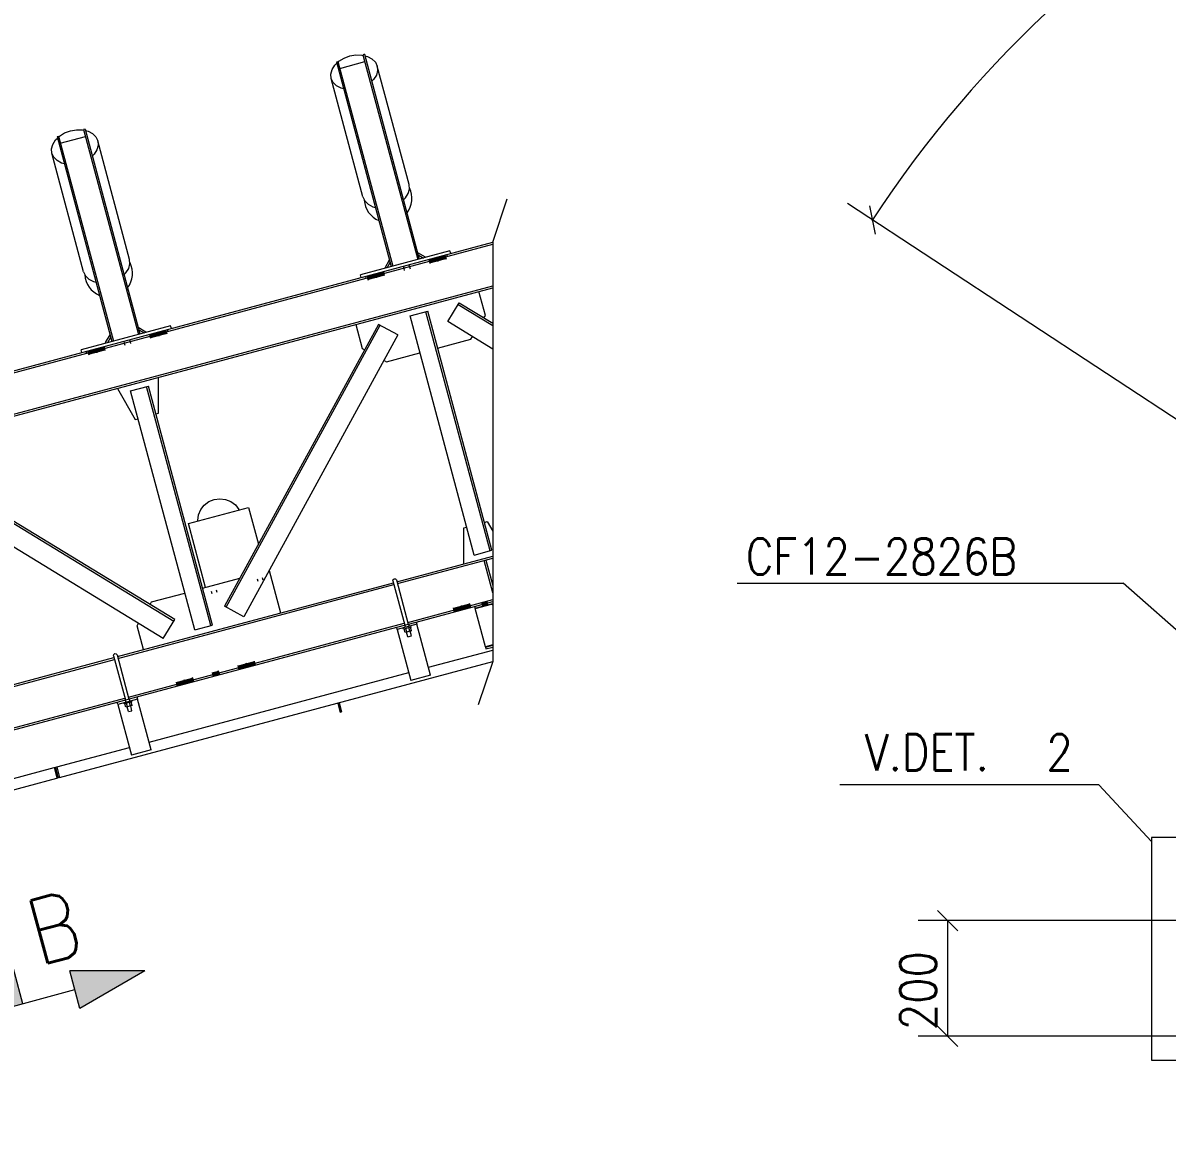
# Model space of a CAD drawing. Header units: millimetres. Extents: x -753 to 90, y 56274 to 56868.
# Drawn here: x -285.1 to -205.9, y 56710.7 to 56788.2 of the extents above; entities that cross this region are included whole.
import ezdxf

# ---------------------------------------------------------------- set-up
doc = ezdxf.new("R2010")
doc.units = ezdxf.units.MM
doc.linetypes.add('XKITLINE00', pattern=[0])
doc.linetypes.add('XKITLINE02', pattern=[4, 2, -2])
for name, color, linetype, lineweight in [('Corte', 7, 'Continuous', 0), ('Cota', 4, 'Continuous', 0), ('Objeto gráfico', 3, 'Continuous', 0), ('Parafuso', 3, 'Continuous', 0), ('Peça', 2, 'Continuous', 0), ('Texto', 7, 'Continuous', 0)]:
    doc.layers.add(name, color=color, linetype=linetype, lineweight=lineweight)
doc.styles.add('ROMANS', font='romans__.ttf')

# ---------------------------------------------------------------- blocks, each defined once
blk = doc.blocks.new('*A332')
at = {"layer": 'Parafuso'}
for points in [[(-256.445, 56771.993), (-256.404, 56771.839), (-256.944, 56771.694), (-256.986, 56771.849)], [(-256.404, 56771.839), (-256.371, 56771.716), (-256.912, 56771.571), (-256.944, 56771.694)], [(-255.864, 56772.149), (-255.822, 56771.995), (-256.363, 56771.85), (-256.404, 56772.004)], [(-255.822, 56771.995), (-255.79, 56771.872), (-256.33, 56771.727), (-256.363, 56771.85)]]:
    blk.add_hatch(color=7, dxfattribs=at).paths.add_polyline_path(points, flags=17)
at = {"layer": 'Parafuso', "color": 7, "linetype": 'XKITLINE00', "lineweight": 0}
for p, q in [((-256.986, 56771.849), (-256.944, 56771.694)), ((-256.944, 56771.694), (-256.912, 56771.571)), ((-256.445, 56771.993), (-256.404, 56771.839)), ((-256.404, 56772.004), (-256.363, 56771.85)), ((-256.404, 56771.839), (-256.371, 56771.716)), ((-256.363, 56771.85), (-256.33, 56771.727)), ((-255.864, 56772.149), (-255.822, 56771.995)), ((-255.822, 56771.995), (-255.79, 56771.872))]:
    blk.add_line(p, q, dxfattribs=at)
blk = doc.blocks.new('*A333')
at = {"layer": 'Parafuso', "color": 7, "linetype": 'XKITLINE02', "lineweight": 0}
for p, q in [((-258.763, 56771.373), (-258.721, 56771.218)), ((-258.763, 56771.373), (-258.721, 56771.218)), ((-258.721, 56771.218), (-258.688, 56771.095)), ((-258.721, 56771.218), (-258.688, 56771.095)), ((-258.357, 56771.481), (-258.315, 56771.327)), ((-258.357, 56771.481), (-258.315, 56771.327)), ((-258.315, 56771.327), (-258.283, 56771.204)), ((-258.315, 56771.327), (-258.283, 56771.204))]:
    blk.add_line(p, q, dxfattribs=at)
blk = doc.blocks.new('*A334')
at = {"layer": 'Peça', "color": 1, "linetype": 'XKITLINE00', "lineweight": 0}
for p, q in [((-258.612, 56746.055), (-258.678, 56746.301)), ((-258.506, 56746.084), (-258.571, 56746.329)), ((-258.293, 56746.141), (-258.359, 56746.386)), ((-258.187, 56746.169), (-258.253, 56746.414)), ((-258.187, 56746.169), (-258.612, 56746.055))]:
    blk.add_line(p, q, dxfattribs=at)
blk = doc.blocks.new('*A335')
at = {"layer": 'Peça', "color": 1, "linetype": 'XKITLINE00', "lineweight": 0}
for p, q in [((-258.726, 56746.288), (-258.747, 56746.365)), ((-258.204, 56746.427), (-258.726, 56746.288)), ((-258.204, 56746.427), (-258.225, 56746.505))]:
    blk.add_line(p, q, dxfattribs=at)
blk = doc.blocks.new('*A336')
at = {"layer": 'Peça', "color": 1, "linetype": 'XKITLINE00', "lineweight": 0}
for p, q in [((-259.467, 56749.614), (-259.455, 56749.709)), ((-259.467, 56749.614), (-258.648, 56746.557)), ((-259.455, 56749.709), (-259.379, 56749.767)), ((-259.379, 56749.767), (-259.284, 56749.755)), ((-259.226, 56749.679), (-259.284, 56749.755)), ((-259.226, 56749.679), (-258.406, 56746.622)), ((-258.432, 56745.75), (-258.52, 56746.08)), ((-258.432, 56745.75), (-258.19, 56745.815)), ((-258.19, 56745.815), (-258.279, 56746.144))]:
    blk.add_line(p, q, dxfattribs=at)
blk = doc.blocks.new('*A340')
at = {"layer": 'Peça', "color": 1, "linetype": 'XKITLINE00', "lineweight": 0}
for p, q in [((-253.143, 56753.664), (-252.95, 56753.715)), ((-252.95, 56753.715), (-252.563, 56753.045)), ((-254.563, 56753.283), (-254.37, 56753.335)), ((-254.563, 56750.799), (-254.563, 56753.283))]:
    blk.add_line(p, q, dxfattribs=at)
blk = doc.blocks.new('*A341')
at = {"layer": 'Peça', "color": 1, "linetype": 'XKITLINE00', "lineweight": 0}
for p, q in [((-258.283, 56767.94), (-257.056, 56768.268)), ((-253.852, 56751.403), (-258.283, 56767.94)), ((-252.748, 56751.699), (-257.179, 56768.236)), ((-252.625, 56751.732), (-257.056, 56768.268)), ((-253.852, 56751.403), (-252.625, 56751.732))]:
    blk.add_line(p, q, dxfattribs=at)
blk = doc.blocks.new('*A342')
at = {"layer": 'Peça', "color": 1, "linetype": 'XKITLINE00', "lineweight": 0}
for p, q in [((-255.675, 56767.549), (-254.882, 56768.851)), ((-254.949, 56768.742), (-252.563, 56767.289)), ((-254.882, 56768.851), (-252.563, 56767.438)), ((-252.563, 56765.654), (-255.675, 56767.549))]:
    blk.add_line(p, q, dxfattribs=at)
blk = doc.blocks.new('*A344')
at = {"layer": 'Peça', "color": 1, "linetype": 'XKITLINE00', "lineweight": 0}
for p, q in [((-253.817, 56747.851), (-252.563, 56748.187)), ((-253.782, 56747.724), (-252.563, 56748.051)), ((-253.817, 56747.851), (-253.782, 56747.724)), ((-253.064, 56745.043), (-252.563, 56745.177)), ((-253.064, 56745.043), (-253.03, 56744.915)), ((-253.03, 56744.915), (-252.563, 56745.04))]:
    blk.add_line(p, q, dxfattribs=at)
blk = doc.blocks.new('*A345')
at = {"layer": 'Peça', "color": 1, "linetype": 'XKITLINE00', "lineweight": 0}
for p, q in [((-253.157, 56751.018), (-253.035, 56751.051)), ((-253.035, 56751.051), (-252.563, 56749.289)), ((-252.563, 56748.802), (-253.157, 56751.018))]:
    blk.add_line(p, q, dxfattribs=at)
blk = doc.blocks.new('*A348')
at = {"layer": 'Peça', "color": 1, "linetype": 'XKITLINE00', "lineweight": 0}
for p, q in [((-253.777, 56747.705), (-252.655, 56748.005)), ((-252.655, 56748.005), (-252.563, 56747.952)), ((-253.069, 56745.062), (-253.777, 56747.705)), ((-252.563, 56745.197), (-253.069, 56745.062))]:
    blk.add_line(p, q, dxfattribs=at)
blk = doc.blocks.new('*A349')
at = {"layer": 'Parafuso'}
for points in [[(-252.981, 56748.212), (-252.947, 56748.084), (-253.295, 56747.991), (-253.329, 56748.119)], [(-252.981, 56748.212), (-252.947, 56748.084), (-253.295, 56747.991), (-253.329, 56748.119)], [(-252.947, 56748.084), (-252.913, 56747.957), (-253.261, 56747.864), (-253.295, 56747.991)], [(-252.947, 56748.084), (-252.913, 56747.957), (-253.261, 56747.864), (-253.295, 56747.991)]]:
    blk.add_hatch(color=7, dxfattribs=at).paths.add_polyline_path(points, flags=17)
at = {"layer": 'Parafuso', "color": 7, "linetype": 'XKITLINE00', "lineweight": 0}
for p, q in [((-253.329, 56748.119), (-253.295, 56747.991)), ((-253.329, 56748.119), (-253.295, 56747.991)), ((-253.295, 56747.991), (-253.261, 56747.864)), ((-253.295, 56747.991), (-253.261, 56747.864)), ((-252.981, 56748.212), (-252.947, 56748.084)), ((-252.981, 56748.212), (-252.947, 56748.084)), ((-252.947, 56748.084), (-252.913, 56747.957)), ((-252.947, 56748.084), (-252.913, 56747.957))]:
    blk.add_line(p, q, dxfattribs=at)
blk = doc.blocks.new('*A350')
at = {"layer": 'Parafuso'}
for points in [[(-252.981, 56748.212), (-252.947, 56748.084), (-253.295, 56747.991), (-253.329, 56748.119)], [(-252.981, 56748.212), (-252.947, 56748.084), (-253.295, 56747.991), (-253.329, 56748.119)], [(-252.947, 56748.084), (-252.913, 56747.957), (-253.261, 56747.864), (-253.295, 56747.991)], [(-252.947, 56748.084), (-252.913, 56747.957), (-253.261, 56747.864), (-253.295, 56747.991)]]:
    blk.add_hatch(color=7, dxfattribs=at).paths.add_polyline_path(points, flags=17)
at = {"layer": 'Parafuso', "color": 7, "linetype": 'XKITLINE00', "lineweight": 0}
for p, q in [((-253.329, 56748.119), (-253.295, 56747.991)), ((-253.329, 56748.119), (-253.295, 56747.991)), ((-253.295, 56747.991), (-253.261, 56747.864)), ((-253.295, 56747.991), (-253.261, 56747.864)), ((-252.981, 56748.212), (-252.947, 56748.084)), ((-252.981, 56748.212), (-252.947, 56748.084)), ((-252.947, 56748.084), (-252.913, 56747.957)), ((-252.947, 56748.084), (-252.913, 56747.957))]:
    blk.add_line(p, q, dxfattribs=at)
blk = doc.blocks.new('*A351')
at = {"layer": 'Parafuso'}
for points in [[(-255.252, 56747.632), (-255.285, 56747.755), (-254.744, 56747.9), (-254.711, 56747.777)], [(-254.67, 56747.788), (-254.703, 56747.911), (-254.163, 56748.056), (-254.13, 56747.933)], [(-254.629, 56747.634), (-254.67, 56747.788), (-254.13, 56747.933), (-254.088, 56747.779)], [(-255.21, 56747.478), (-255.252, 56747.632), (-254.711, 56747.777), (-254.67, 56747.623)]]:
    blk.add_hatch(color=7, dxfattribs=at).paths.add_polyline_path(points, flags=17)
at = {"layer": 'Parafuso', "color": 7, "linetype": 'XKITLINE00', "lineweight": 0}
for p, q in [((-254.711, 56747.777), (-254.744, 56747.9)), ((-254.67, 56747.788), (-254.703, 56747.911)), ((-254.13, 56747.933), (-254.163, 56748.056)), ((-254.088, 56747.779), (-254.13, 56747.933)), ((-255.252, 56747.632), (-255.285, 56747.755)), ((-255.21, 56747.478), (-255.252, 56747.632)), ((-254.67, 56747.623), (-254.711, 56747.777)), ((-254.629, 56747.634), (-254.67, 56747.788))]:
    blk.add_line(p, q, dxfattribs=at)
blk = doc.blocks.new('*A352')
at = {"layer": 'Parafuso', "color": 7, "linetype": 'XKITLINE02', "lineweight": 0}
for p, q in [((-258.763, 56771.373), (-258.721, 56771.218)), ((-258.763, 56771.373), (-258.721, 56771.218)), ((-258.721, 56771.218), (-258.688, 56771.095)), ((-258.721, 56771.218), (-258.688, 56771.095)), ((-258.357, 56771.481), (-258.315, 56771.327)), ((-258.357, 56771.481), (-258.315, 56771.327)), ((-258.315, 56771.327), (-258.283, 56771.204)), ((-258.315, 56771.327), (-258.283, 56771.204))]:
    blk.add_line(p, q, dxfattribs=at)
blk = doc.blocks.new('*A401')
at = {"layer": 'Parafuso', "color": 7, "linetype": 'XKITLINE02', "lineweight": 0}
for p, q in [((-268.783, 56749.577), (-268.824, 56749.731)), ((-268.435, 56749.67), (-268.477, 56749.824)), ((-271.97, 56748.722), (-272.012, 56748.877)), ((-271.623, 56748.816), (-271.664, 56748.97))]:
    blk.add_line(p, q, dxfattribs=at)
blk = doc.blocks.new('*A402')
at = {"layer": 'Parafuso', "color": 7, "linetype": 'XKITLINE02', "lineweight": 0}
for p, q in [((-268.783, 56749.577), (-268.824, 56749.731)), ((-268.435, 56749.67), (-268.477, 56749.824)), ((-271.97, 56748.722), (-272.012, 56748.877)), ((-271.623, 56748.816), (-271.664, 56748.97))]:
    blk.add_line(p, q, dxfattribs=at)
blk = doc.blocks.new('*A403')
at = {"layer": 'Peça', "color": 1, "linetype": 'XKITLINE00', "lineweight": 0}
for p, q in [((-272.507, 56754.86), (-272.192, 56755.099)), ((-272.192, 56755.099), (-271.825, 56755.25)), ((-271.825, 56755.25), (-271.432, 56755.303)), ((-271.432, 56755.303), (-271.039, 56755.253)), ((-271.039, 56755.253), (-270.673, 56755.105)), ((-270.673, 56755.105), (-270.36, 56754.868)), ((-272.956, 56753.798), (-272.903, 56754.186)), ((-272.903, 56754.186), (-272.75, 56754.548)), ((-272.75, 56754.548), (-272.507, 56754.86)), ((-270.36, 56754.868), (-270.12, 56754.558)), ((-270.12, 56754.558), (-270.102, 56754.516)), ((-272.95, 56753.753), (-272.956, 56753.798))]:
    blk.add_line(p, q, dxfattribs=at)
blk = doc.blocks.new('*A404')
at = {"layer": 'Peça', "color": 1, "linetype": 'XKITLINE00', "lineweight": 0}
for p, q in [((-273.603, 56753.578), (-269.449, 56754.691)), ((-269.449, 56754.691), (-268.768, 56752.149)), ((-272.419, 56749.161), (-273.603, 56753.578))]:
    blk.add_line(p, q, dxfattribs=at)
blk = doc.blocks.new('*A405')
at = {"layer": 'Peça', "color": 1, "linetype": 'XKITLINE00', "lineweight": 0}
for p, q in [((-260.012, 56771.273), (-259.699, 56771.815)), ((-259.865, 56771.274), (-259.653, 56771.642)), ((-257.767, 56772.333), (-257.225, 56772.02)), ((-257.721, 56772.159), (-257.353, 56771.947)), ((-257.225, 56772.02), (-257.252, 56771.974)), ((-259.966, 56771.247), (-260.012, 56771.273))]:
    blk.add_line(p, q, dxfattribs=at)
blk = doc.blocks.new('*A424')
at = {"layer": 'Parafuso', "color": 7, "linetype": 'XKITLINE02', "lineweight": 0}
for p, q in [((-258.663, 56746.553), (-258.621, 56746.398)), ((-258.392, 56746.625), (-258.351, 56746.471))]:
    blk.add_line(p, q, dxfattribs=at)
blk = doc.blocks.new('*A425')
at = {"layer": 'Parafuso', "color": 7, "linetype": 'XKITLINE02', "lineweight": 0}
for p, q in [((-258.662, 56746.553), (-258.621, 56746.398)), ((-258.392, 56746.625), (-258.351, 56746.471))]:
    blk.add_line(p, q, dxfattribs=at)
blk = doc.blocks.new('*A426')
at = {"layer": 'Peça', "color": 1, "linetype": 'XKITLINE00', "lineweight": 0}
for p, q in [((-259.203, 56746.408), (-257.851, 56746.77)), ((-259.162, 56746.254), (-259.203, 56746.408)), ((-257.81, 56746.616), (-259.162, 56746.254)), ((-257.851, 56746.77), (-257.81, 56746.616)), ((-256.868, 56743.1), (-257.81, 56746.616)), ((-259.162, 56746.254), (-258.22, 56742.738)), ((-256.868, 56743.1), (-258.22, 56742.738))]:
    blk.add_line(p, q, dxfattribs=at)
blk = doc.blocks.new('*A1309')
at = {"layer": 'Peça', "color": 1, "linetype": 'XKITLINE00', "lineweight": 0}
for p, q in [((-287.324, 56735.521), (-282.895, 56736.707)), ((-282.895, 56736.707), (-282.698, 56735.971)), ((-340.47, 56720.492), (-282.698, 56735.971)), ((-303.397, 56731.214), (-288.676, 56735.159)), ((-334.287, 56722.938), (-304.75, 56730.852)), ((-340.667, 56721.228), (-335.639, 56722.575)), ((-340.667, 56721.228), (-340.47, 56720.492))]:
    blk.add_line(p, q, dxfattribs=at)
blk = doc.blocks.new('*A1311')
at = {"layer": 'Peça', "color": 1, "linetype": 'XKITLINE00', "lineweight": 0}
for p, q in [((-259.193, 56749.558), (-252.563, 56751.334)), ((-259.159, 56749.43), (-252.563, 56751.198)), ((-278.512, 56744.382), (-259.435, 56749.493)), ((-278.478, 56744.254), (-259.401, 56749.366)), ((-258.441, 56746.749), (-252.563, 56748.324)), ((-257.851, 56746.77), (-253.816, 56747.851)), ((-277.759, 56741.573), (-258.682, 56746.684)), ((-277.17, 56741.594), (-259.203, 56746.408)), ((-289.504, 56741.436), (-278.753, 56744.317)), ((-289.47, 56741.309), (-278.719, 56744.189)), ((-305.577, 56737.13), (-289.745, 56741.372)), ((-305.543, 56737.002), (-289.711, 56741.244)), ((-288.751, 56738.627), (-278.001, 56741.508)), ((-288.162, 56738.649), (-278.522, 56741.232)), ((-304.825, 56734.321), (-288.993, 56738.563)), ((-289.517, 56738.286), (-289.514, 56738.286)), ((-336.467, 56728.853), (-305.819, 56737.065)), ((-336.433, 56728.725), (-305.785, 56736.937)), ((-304.235, 56734.342), (-292.454, 56737.499)), ((-335.715, 56726.044), (-305.066, 56734.256)), ((-328.154, 56727.933), (-305.588, 56733.98)), ((-344.195, 56726.782), (-336.709, 56728.788)), ((-344.161, 56726.655), (-336.675, 56728.661)), ((-366.757, 56720.737), (-344.436, 56726.718)), ((-366.723, 56720.61), (-344.402, 56726.59)), ((-335.125, 56726.065), (-331.091, 56727.146)), ((-343.442, 56723.973), (-335.956, 56725.979)), ((-342.853, 56723.995), (-336.477, 56725.703)), ((-366.004, 56717.928), (-343.684, 56723.909)), ((-365.97, 56717.801), (-344.205, 56723.632)), ((-382.888, 56716.415), (-366.998, 56720.672)), ((-382.854, 56716.287), (-366.964, 56720.545)), ((-382.136, 56713.606), (-366.246, 56717.863)), ((-366.791, 56717.58), (-366.211, 56717.736)), ((-393.138, 56713.668), (-383.13, 56716.35)), ((-393.104, 56713.541), (-383.095, 56716.222)), ((-381.546, 56713.627), (-369.728, 56716.794)), ((-393.138, 56713.668), (-392.351, 56710.732)), ((-392.386, 56710.859), (-382.377, 56713.541)), ((-392.351, 56710.732), (-382.898, 56713.265))]:
    blk.add_line(p, q, dxfattribs=at)
blk = doc.blocks.new('*A1312')
at = {"layer": 'Peça', "color": 1, "linetype": 'XKITLINE00', "lineweight": 0}
for p, q in [((-398.563, 56733.914), (-252.563, 56773.034)), ((-398.529, 56733.787), (-252.563, 56772.897)), ((-397.81, 56731.105), (-252.563, 56770.023)), ((-397.776, 56730.978), (-252.563, 56769.886)), ((-398.563, 56733.914), (-397.776, 56730.978))]:
    blk.add_line(p, q, dxfattribs=at)
blk = doc.blocks.new('*A1319')
at = {"layer": 'Parafuso'}
for points in [[(-275.182, 56766.973), (-275.141, 56766.818), (-275.682, 56766.674), (-275.723, 56766.828)], [(-275.764, 56766.817), (-275.722, 56766.663), (-276.263, 56766.518), (-276.304, 56766.672)], [(-275.722, 56766.663), (-275.689, 56766.54), (-276.23, 56766.395), (-276.263, 56766.518)], [(-275.141, 56766.818), (-275.108, 56766.696), (-275.649, 56766.551), (-275.682, 56766.674)]]:
    blk.add_hatch(color=7, dxfattribs=at).paths.add_polyline_path(points, flags=17)
at = {"layer": 'Parafuso', "color": 7, "linetype": 'XKITLINE00', "lineweight": 0}
for p, q in [((-275.182, 56766.973), (-275.141, 56766.818)), ((-276.304, 56766.672), (-276.263, 56766.518)), ((-276.263, 56766.518), (-276.23, 56766.395)), ((-275.764, 56766.817), (-275.722, 56766.663)), ((-275.723, 56766.828), (-275.682, 56766.674)), ((-275.722, 56766.663), (-275.689, 56766.54)), ((-275.682, 56766.674), (-275.649, 56766.551)), ((-275.141, 56766.818), (-275.108, 56766.696))]:
    blk.add_line(p, q, dxfattribs=at)
blk = doc.blocks.new('*A1320')
at = {"layer": 'Parafuso', "color": 7, "linetype": 'XKITLINE02', "lineweight": 0}
for p, q in [((-278.081, 56766.196), (-278.04, 56766.042)), ((-278.081, 56766.196), (-278.04, 56766.042)), ((-277.675, 56766.305), (-277.634, 56766.15)), ((-277.675, 56766.305), (-277.634, 56766.15)), ((-277.634, 56766.15), (-277.601, 56766.028)), ((-277.634, 56766.15), (-277.601, 56766.028)), ((-278.04, 56766.042), (-278.007, 56765.919)), ((-278.04, 56766.042), (-278.007, 56765.919))]:
    blk.add_line(p, q, dxfattribs=at)
blk = doc.blocks.new('*A1327')
at = {"layer": 'Parafuso'}
for points in [[(-261.214, 56770.55), (-261.256, 56770.705), (-260.715, 56770.849), (-260.674, 56770.695)], [(-260.633, 56770.706), (-260.674, 56770.86), (-260.134, 56771.005), (-260.092, 56770.851)], [(-260.6, 56770.583), (-260.633, 56770.706), (-260.092, 56770.851), (-260.059, 56770.728)], [(-261.181, 56770.427), (-261.214, 56770.55), (-260.674, 56770.695), (-260.641, 56770.572)]]:
    blk.add_hatch(color=7, dxfattribs=at).paths.add_polyline_path(points, flags=17)
at = {"layer": 'Parafuso', "color": 7, "linetype": 'XKITLINE00', "lineweight": 0}
for p, q in [((-260.715, 56770.849), (-260.674, 56770.695)), ((-260.674, 56770.86), (-260.633, 56770.706)), ((-260.134, 56771.005), (-260.092, 56770.851)), ((-260.092, 56770.851), (-260.059, 56770.728)), ((-261.256, 56770.705), (-261.214, 56770.55)), ((-261.214, 56770.55), (-261.181, 56770.427)), ((-260.674, 56770.695), (-260.641, 56770.572)), ((-260.633, 56770.706), (-260.6, 56770.583))]:
    blk.add_line(p, q, dxfattribs=at)
blk = doc.blocks.new('*A1328')
at = {"layer": 'Parafuso'}
for points in [[(-280.533, 56765.374), (-280.574, 56765.528), (-280.034, 56765.673), (-279.992, 56765.519)], [(-280.5, 56765.251), (-280.533, 56765.374), (-279.992, 56765.519), (-279.959, 56765.396)], [(-279.951, 56765.53), (-279.993, 56765.684), (-279.452, 56765.829), (-279.411, 56765.674)], [(-279.919, 56765.407), (-279.951, 56765.53), (-279.411, 56765.674), (-279.378, 56765.552)]]:
    blk.add_hatch(color=7, dxfattribs=at).paths.add_polyline_path(points, flags=17)
at = {"layer": 'Parafuso', "color": 7, "linetype": 'XKITLINE00', "lineweight": 0}
for p, q in [((-280.574, 56765.528), (-280.533, 56765.374)), ((-280.533, 56765.374), (-280.5, 56765.251)), ((-280.034, 56765.673), (-279.992, 56765.519)), ((-279.993, 56765.684), (-279.951, 56765.53)), ((-279.992, 56765.519), (-279.959, 56765.396)), ((-279.951, 56765.53), (-279.919, 56765.407)), ((-279.452, 56765.829), (-279.411, 56765.674)), ((-279.411, 56765.674), (-279.378, 56765.552))]:
    blk.add_line(p, q, dxfattribs=at)
blk = doc.blocks.new('*A1339')
at = {"layer": 'Parafuso', "color": 7, "linetype": 'XKITLINE02', "lineweight": 0}
for p, q in [((-278.081, 56766.196), (-278.04, 56766.042)), ((-278.081, 56766.196), (-278.04, 56766.042)), ((-277.675, 56766.305), (-277.634, 56766.15)), ((-277.675, 56766.305), (-277.634, 56766.15)), ((-277.634, 56766.15), (-277.601, 56766.028)), ((-277.634, 56766.15), (-277.601, 56766.028)), ((-278.04, 56766.042), (-278.007, 56765.919)), ((-278.04, 56766.042), (-278.007, 56765.919))]:
    blk.add_line(p, q, dxfattribs=at)
blk = doc.blocks.new('*A1342')
at = {"layer": 'Parafuso'}
for points in [[(-271.538, 56743.4), (-271.505, 56743.277), (-271.911, 56743.169), (-271.944, 56743.291)], [(-271.538, 56743.4), (-271.505, 56743.277), (-271.911, 56743.169), (-271.944, 56743.291)], [(-271.505, 56743.277), (-271.464, 56743.123), (-271.87, 56743.014), (-271.911, 56743.169)], [(-271.505, 56743.277), (-271.464, 56743.123), (-271.87, 56743.014), (-271.911, 56743.169)]]:
    blk.add_hatch(color=7, dxfattribs=at).paths.add_polyline_path(points, flags=17)
at = {"layer": 'Parafuso', "color": 7, "linetype": 'XKITLINE00', "lineweight": 0}
for p, q in [((-271.944, 56743.291), (-271.911, 56743.169)), ((-271.944, 56743.291), (-271.911, 56743.169)), ((-271.911, 56743.169), (-271.87, 56743.014)), ((-271.911, 56743.169), (-271.87, 56743.014)), ((-271.538, 56743.4), (-271.505, 56743.277)), ((-271.538, 56743.4), (-271.505, 56743.277)), ((-271.505, 56743.277), (-271.464, 56743.123)), ((-271.505, 56743.277), (-271.464, 56743.123))]:
    blk.add_line(p, q, dxfattribs=at)
blk = doc.blocks.new('*A1345')
at = {"layer": 'Parafuso'}
for points in [[(-274.404, 56742.501), (-274.437, 56742.623), (-273.896, 56742.768), (-273.864, 56742.646)], [(-274.363, 56742.346), (-274.404, 56742.501), (-273.864, 56742.646), (-273.822, 56742.491)], [(-273.823, 56742.656), (-273.856, 56742.779), (-273.315, 56742.924), (-273.282, 56742.801)], [(-273.781, 56742.502), (-273.823, 56742.656), (-273.282, 56742.801), (-273.241, 56742.647)]]:
    blk.add_hatch(color=7, dxfattribs=at).paths.add_polyline_path(points, flags=17)
at = {"layer": 'Parafuso', "color": 7, "linetype": 'XKITLINE00', "lineweight": 0}
for p, q in [((-274.404, 56742.501), (-274.437, 56742.623)), ((-274.363, 56742.346), (-274.404, 56742.501)), ((-273.864, 56742.646), (-273.896, 56742.768)), ((-273.822, 56742.491), (-273.864, 56742.646)), ((-273.823, 56742.656), (-273.856, 56742.779)), ((-273.781, 56742.502), (-273.823, 56742.656)), ((-273.282, 56742.801), (-273.315, 56742.924)), ((-273.241, 56742.647), (-273.282, 56742.801))]:
    blk.add_line(p, q, dxfattribs=at)
blk = doc.blocks.new('*A1346')
at = {"layer": 'Parafuso'}
for points in [[(-269.627, 56743.912), (-269.594, 56743.79), (-270.134, 56743.645), (-270.167, 56743.767)], [(-269.045, 56744.068), (-269.012, 56743.945), (-269.553, 56743.801), (-269.586, 56743.923)], [(-269.012, 56743.945), (-268.971, 56743.791), (-269.512, 56743.646), (-269.553, 56743.801)], [(-269.594, 56743.79), (-269.552, 56743.635), (-270.093, 56743.49), (-270.134, 56743.645)]]:
    blk.add_hatch(color=7, dxfattribs=at).paths.add_polyline_path(points, flags=17)
at = {"layer": 'Parafuso', "color": 7, "linetype": 'XKITLINE00', "lineweight": 0}
for p, q in [((-269.594, 56743.79), (-269.627, 56743.912)), ((-269.553, 56743.801), (-269.586, 56743.923)), ((-269.012, 56743.945), (-269.045, 56744.068)), ((-268.971, 56743.791), (-269.012, 56743.945)), ((-270.134, 56743.645), (-270.167, 56743.767)), ((-270.093, 56743.49), (-270.134, 56743.645)), ((-269.552, 56743.635), (-269.594, 56743.79)), ((-269.512, 56743.646), (-269.553, 56743.801))]:
    blk.add_line(p, q, dxfattribs=at)
blk = doc.blocks.new('*A1347')
at = {"layer": 'Parafuso'}
for points in [[(-271.538, 56743.4), (-271.505, 56743.277), (-271.911, 56743.169), (-271.944, 56743.291)], [(-271.538, 56743.4), (-271.505, 56743.277), (-271.911, 56743.169), (-271.944, 56743.291)], [(-271.505, 56743.277), (-271.464, 56743.123), (-271.87, 56743.014), (-271.911, 56743.169)], [(-271.505, 56743.277), (-271.464, 56743.123), (-271.87, 56743.014), (-271.911, 56743.169)]]:
    blk.add_hatch(color=7, dxfattribs=at).paths.add_polyline_path(points, flags=17)
at = {"layer": 'Parafuso', "color": 7, "linetype": 'XKITLINE00', "lineweight": 0}
for p, q in [((-271.911, 56743.169), (-271.944, 56743.291)), ((-271.911, 56743.169), (-271.944, 56743.291)), ((-271.87, 56743.014), (-271.911, 56743.169)), ((-271.87, 56743.014), (-271.911, 56743.169)), ((-271.505, 56743.277), (-271.538, 56743.4)), ((-271.505, 56743.277), (-271.538, 56743.4)), ((-271.464, 56743.123), (-271.505, 56743.277)), ((-271.464, 56743.123), (-271.505, 56743.277))]:
    blk.add_line(p, q, dxfattribs=at)
blk = doc.blocks.new('*A1942')
at = {"layer": 'Peça', "color": 1, "linetype": 'XKITLINE00', "lineweight": 0}
for p, q in [((-261.439, 56786.035), (-261.535, 56786.009)), ((-261.535, 56786.009), (-257.74, 56771.843)), ((-261.439, 56786.035), (-257.643, 56771.869)), ((-263.37, 56785.518), (-263.274, 56785.543)), ((-263.37, 56785.518), (-259.575, 56771.352)), ((-263.274, 56785.543), (-259.478, 56771.378)), ((-263.146, 56785.065), (-261.407, 56785.531))]:
    blk.add_line(p, q, dxfattribs=at)
blk = doc.blocks.new('*A1943')
at = {"layer": 'Peça', "color": 1, "linetype": 'XKITLINE00', "lineweight": 0}
for p, q in [((-255.518, 56772.439), (-261.7, 56770.782)), ((-255.469, 56772.255), (-255.518, 56772.439)), ((-261.651, 56770.599), (-261.7, 56770.782))]:
    blk.add_line(p, q, dxfattribs=at)
blk = doc.blocks.new('*A1944')
at = {"layer": 'Peça', "color": 1, "linetype": 'XKITLINE00', "lineweight": 0}
for start, end in [(322.68226, 26.37358), (183.62568, 247.317)]:
    blk.add_arc((-259.802, 56776.063), 1.65, start, end, dxfattribs=at)
blk = doc.blocks.new('*A1949')
at = {"layer": 'Parafuso', "color": 7, "linetype": 'XKITLINE02', "lineweight": 0}
for p, q in [((-275.473, 56766.895), (-275.439, 56766.768)), ((-275.067, 56767.004), (-275.033, 56766.876)), ((-280.689, 56765.498), (-280.655, 56765.37)), ((-280.283, 56765.606), (-280.249, 56765.479))]:
    blk.add_line(p, q, dxfattribs=at)
blk = doc.blocks.new('*A1950')
at = {"layer": 'Parafuso', "color": 7, "linetype": 'XKITLINE02', "lineweight": 0}
for p, q in [((-275.473, 56766.895), (-275.439, 56766.768)), ((-275.067, 56767.004), (-275.033, 56766.876)), ((-280.689, 56765.498), (-280.655, 56765.37)), ((-280.283, 56765.606), (-280.249, 56765.479))]:
    blk.add_line(p, q, dxfattribs=at)
blk = doc.blocks.new('*A1951')
at = {"layer": 'Peça', "color": 1, "linetype": 'XKITLINE00', "lineweight": 0}
for p, q in [((-282.58, 56780.32), (-282.518, 56780.379)), ((-282.518, 56780.379), (-282.164, 56780.595)), ((-282.164, 56780.595), (-281.761, 56780.743)), ((-281.761, 56780.743), (-281.339, 56780.816)), ((-281.339, 56780.816), (-280.924, 56780.806)), ((-280.924, 56780.806), (-280.841, 56780.786)), ((-280.731, 56780.76), (-280.546, 56780.715)), ((-280.546, 56780.715), (-280.23, 56780.55)), ((-280.23, 56780.55), (-279.998, 56780.321)), ((-279.998, 56780.321), (-279.866, 56780.044)), ((-283.077, 56779.496), (-282.991, 56779.81)), ((-282.991, 56779.81), (-282.8, 56780.111)), ((-282.8, 56780.111), (-282.662, 56780.242)), ((-279.842, 56779.737), (-279.928, 56779.423)), ((-279.866, 56780.044), (-279.842, 56779.737)), ((-277.67, 56771.847), (-279.866, 56780.044)), ((-283.053, 56779.189), (-283.077, 56779.496)), ((-282.921, 56778.912), (-283.053, 56779.189)), ((-280.857, 56770.993), (-283.053, 56779.189)), ((-282.689, 56778.683), (-282.921, 56778.912)), ((-280.119, 56779.122), (-280.257, 56778.991)), ((-279.928, 56779.423), (-280.119, 56779.122)), ((-282.373, 56778.518), (-282.689, 56778.683)), ((-282.188, 56778.473), (-282.373, 56778.518)), ((-277.646, 56771.541), (-277.67, 56771.847)), ((-280.857, 56770.993), (-280.725, 56770.716)), ((-278.061, 56770.795), (-277.923, 56770.925)), ((-277.923, 56770.925), (-277.732, 56771.227)), ((-277.732, 56771.227), (-277.646, 56771.541)), ((-280.725, 56770.716), (-280.493, 56770.487)), ((-280.493, 56770.487), (-280.177, 56770.321)), ((-280.177, 56770.321), (-279.992, 56770.277))]:
    blk.add_line(p, q, dxfattribs=at)
blk = doc.blocks.new('*A1952')
at = {"layer": 'Peça', "color": 1, "linetype": 'XKITLINE00', "lineweight": 0}
for p, q in [((-282.689, 56780.341), (-282.592, 56780.367)), ((-282.689, 56780.341), (-278.893, 56766.175)), ((-282.592, 56780.367), (-278.797, 56766.201)), ((-282.464, 56779.889), (-280.726, 56780.355)), ((-280.757, 56780.859), (-280.854, 56780.833)), ((-280.854, 56780.833), (-277.058, 56766.667)), ((-280.757, 56780.859), (-276.961, 56766.693))]:
    blk.add_line(p, q, dxfattribs=at)
blk = doc.blocks.new('*A1953')
at = {"layer": 'Peça', "color": 1, "linetype": 'XKITLINE00', "lineweight": 0}
for p, q in [((-274.837, 56767.262), (-281.018, 56765.606)), ((-274.787, 56767.079), (-274.837, 56767.262)), ((-280.969, 56765.422), (-281.018, 56765.606))]:
    blk.add_line(p, q, dxfattribs=at)
blk = doc.blocks.new('*A1954')
at = {"layer": 'Peça', "color": 1, "linetype": 'XKITLINE00', "lineweight": 0}
for start, end in [(322.68226, 26.37358), (183.62568, 247.317)]:
    blk.add_arc((-279.121, 56770.887), 1.65, start, end, dxfattribs=at)
blk = doc.blocks.new('*A1955')
at = {"layer": 'Peça', "color": 1, "linetype": 'XKITLINE00', "lineweight": 0}
for p, q in [((-277.086, 56767.157), (-276.544, 56766.844)), ((-277.039, 56766.983), (-276.671, 56766.771)), ((-279.33, 56766.097), (-279.018, 56766.639)), ((-279.285, 56766.071), (-279.33, 56766.097)), ((-279.183, 56766.098), (-278.971, 56766.466)), ((-276.544, 56766.844), (-276.57, 56766.798))]:
    blk.add_line(p, q, dxfattribs=at)
blk = doc.blocks.new('*A1956')
at = {"layer": 'Parafuso', "color": 7, "linetype": 'XKITLINE02', "lineweight": 0}
for p, q in [((-256.155, 56772.071), (-256.12, 56771.944)), ((-255.749, 56772.18), (-255.715, 56772.053)), ((-261.371, 56770.674), (-261.336, 56770.546)), ((-260.965, 56770.782), (-260.931, 56770.655))]:
    blk.add_line(p, q, dxfattribs=at)
blk = doc.blocks.new('*A1957')
at = {"layer": 'Parafuso', "color": 7, "linetype": 'XKITLINE02', "lineweight": 0}
for p, q in [((-256.155, 56772.071), (-256.12, 56771.944)), ((-255.749, 56772.18), (-255.715, 56772.053)), ((-261.371, 56770.674), (-261.336, 56770.546)), ((-260.965, 56770.782), (-260.931, 56770.655))]:
    blk.add_line(p, q, dxfattribs=at)
blk = doc.blocks.new('*A1958')
at = {"layer": 'Peça', "color": 1, "linetype": 'XKITLINE00', "lineweight": 0}
for p, q in [((-262.845, 56785.771), (-262.443, 56785.92)), ((-262.443, 56785.92), (-262.02, 56785.992)), ((-262.02, 56785.992), (-261.606, 56785.982)), ((-261.606, 56785.982), (-261.523, 56785.962)), ((-261.412, 56785.936), (-261.227, 56785.892)), ((-261.227, 56785.892), (-260.912, 56785.726)), ((-263.672, 56784.986), (-263.481, 56785.288)), ((-263.481, 56785.288), (-263.344, 56785.418)), ((-263.261, 56785.496), (-263.199, 56785.555)), ((-263.199, 56785.555), (-262.845, 56785.771)), ((-260.912, 56785.726), (-260.68, 56785.497)), ((-260.68, 56785.497), (-260.547, 56785.22)), ((-260.547, 56785.22), (-260.523, 56784.914)), ((-258.351, 56777.024), (-260.547, 56785.22)), ((-263.759, 56784.672), (-263.672, 56784.986)), ((-263.735, 56784.366), (-263.759, 56784.672)), ((-263.602, 56784.089), (-263.735, 56784.366)), ((-261.539, 56776.17), (-263.735, 56784.366)), ((-260.8, 56784.298), (-260.938, 56784.167)), ((-260.61, 56784.599), (-260.8, 56784.298)), ((-260.523, 56784.914), (-260.61, 56784.599)), ((-263.37, 56783.859), (-263.602, 56784.089)), ((-263.054, 56783.694), (-263.37, 56783.859)), ((-262.87, 56783.65), (-263.054, 56783.694)), ((-258.604, 56776.102), (-258.414, 56776.403)), ((-258.414, 56776.403), (-258.327, 56776.717)), ((-258.327, 56776.717), (-258.351, 56777.024)), ((-261.539, 56776.17), (-261.406, 56775.892)), ((-261.406, 56775.892), (-261.174, 56775.663)), ((-261.174, 56775.663), (-260.858, 56775.498)), ((-258.742, 56775.971), (-258.604, 56776.102)), ((-260.858, 56775.498), (-260.674, 56775.453))]:
    blk.add_line(p, q, dxfattribs=at)
blk = doc.blocks.new('*A1969')
at = {"layer": 'Peça', "color": 1, "linetype": 'XKITLINE00', "lineweight": 0}
for p, q in [((-260.456, 56767.357), (-271.107, 56747.869)), ((-270.996, 56747.808), (-260.345, 56767.296)), ((-259.119, 56766.626), (-260.456, 56767.357)), ((-259.119, 56766.626), (-269.77, 56747.138)), ((-269.77, 56747.138), (-271.107, 56747.869))]:
    blk.add_line(p, q, dxfattribs=at)
blk = doc.blocks.new('*A1970')
at = {"layer": 'Peça', "color": 1, "linetype": 'XKITLINE00', "lineweight": 0}
for p, q in [((-294.312, 56757.197), (-293.52, 56758.498)), ((-293.586, 56758.39), (-274.617, 56746.838)), ((-274.551, 56746.946), (-293.52, 56758.498)), ((-275.344, 56745.644), (-294.312, 56757.197)), ((-275.344, 56745.644), (-274.551, 56746.946))]:
    blk.add_line(p, q, dxfattribs=at)
blk = doc.blocks.new('*A1972')
at = {"layer": 'Peça', "color": 1, "linetype": 'XKITLINE00', "lineweight": 0}
for p, q in [((-253.07, 56767.981), (-253.513, 56769.632)), ((-253.174, 56767.811), (-253.07, 56767.981)), ((-262.033, 56767.349), (-261.591, 56765.698)), ((-256.373, 56765.718), (-254.073, 56766.335)), ((-254.073, 56766.335), (-253.967, 56766.509)), ((-261.591, 56765.698), (-261.416, 56765.602)), ((-259.899, 56764.774), (-257.6, 56765.39)), ((-260.078, 56764.871), (-259.899, 56764.774))]:
    blk.add_line(p, q, dxfattribs=at)
blk = doc.blocks.new('*A1973')
at = {"layer": 'Peça', "color": 1, "linetype": 'XKITLINE00', "lineweight": 0}
for p, q in [((-268.023, 56750.334), (-267.238, 56747.402)), ((-272.627, 56749.106), (-270.055, 56749.795)), ((-276.153, 56748.161), (-273.854, 56748.777)), ((-276.26, 56747.986), (-276.153, 56748.161)), ((-277.156, 56746.514), (-277.052, 56746.685)), ((-276.714, 56744.863), (-277.156, 56746.514))]:
    blk.add_line(p, q, dxfattribs=at)
blk = doc.blocks.new('*A1978')
at = {"layer": 'Peça', "color": 1, "linetype": 'XKITLINE00', "lineweight": 0}
for p, q in [((-277.601, 56762.764), (-276.375, 56763.092)), ((-272.066, 56746.523), (-276.497, 56763.059)), ((-271.944, 56746.556), (-276.375, 56763.092)), ((-273.17, 56746.227), (-277.601, 56762.764)), ((-273.17, 56746.227), (-271.944, 56746.556))]:
    blk.add_line(p, q, dxfattribs=at)
blk = doc.blocks.new('*A1981')
at = {"layer": 'Peça', "color": 1, "linetype": 'XKITLINE00', "lineweight": 0}
for p, q in [((-275.664, 56761.212), (-275.664, 56763.697)), ((-278.519, 56762.932), (-277.277, 56760.78)), ((-277.277, 56760.78), (-277.084, 56760.832)), ((-275.857, 56761.16), (-275.664, 56761.212))]:
    blk.add_line(p, q, dxfattribs=at)
blk = doc.blocks.new('*A2009')
at = {"layer": 'Peça', "color": 1, "linetype": 'XKITLINE00', "lineweight": 0}
for p, q in [((-278.522, 56741.232), (-277.17, 56741.594)), ((-277.17, 56741.594), (-277.128, 56741.44)), ((-278.48, 56741.077), (-278.522, 56741.232)), ((-277.128, 56741.44), (-278.48, 56741.077)), ((-278.48, 56741.077), (-277.538, 56737.561)), ((-276.186, 56737.924), (-277.128, 56741.44)), ((-276.186, 56737.924), (-277.538, 56737.561))]:
    blk.add_line(p, q, dxfattribs=at)
blk = doc.blocks.new('*A2010')
at = {"layer": 'Peça', "color": 1, "linetype": 'XKITLINE00', "lineweight": 0}
for p, q in [((-263.288, 56741.172), (-263.284, 56741.16)), ((-263.284, 56741.16), (-263.192, 56741.185)), ((-263.284, 56741.16), (-263.115, 56740.528)), ((-263.196, 56741.197), (-263.192, 56741.185)), ((-263.193, 56740.818), (-263.101, 56740.843)), ((-263.192, 56741.185), (-263.023, 56740.553)), ((-263.115, 56740.528), (-263.023, 56740.553))]:
    blk.add_line(p, q, dxfattribs=at)
blk = doc.blocks.new('*A2011')
at = {"layer": 'Peça', "color": 1, "linetype": 'XKITLINE00', "lineweight": 0}
for p, q in [((-282.803, 56736.732), (-282.711, 56736.757)), ((-282.606, 56735.996), (-282.803, 56736.732)), ((-282.514, 56736.021), (-282.606, 56735.996))]:
    blk.add_line(p, q, dxfattribs=at)
blk = doc.blocks.new('*A2012')
at = {"layer": 'Peça', "color": 1, "linetype": 'XKITLINE00', "lineweight": 0}
for p, q in [((-257.013, 56743.642), (-252.563, 56744.835)), ((-282.514, 56736.021), (-252.563, 56744.046)), ((-276.331, 56738.466), (-258.365, 56743.28)), ((-282.711, 56736.757), (-277.684, 56738.104)), ((-282.711, 56736.757), (-282.514, 56736.021))]:
    blk.add_line(p, q, dxfattribs=at)
blk = doc.blocks.new('*A2015')
at = {"layer": 'Peça', "color": 1, "linetype": 'XKITLINE00', "lineweight": 0}
for p, q in [((-282.895, 56736.707), (-282.803, 56736.732)), ((-282.803, 56736.732), (-282.606, 56735.996)), ((-282.698, 56735.971), (-282.606, 56735.996))]:
    blk.add_line(p, q, dxfattribs=at)
blk = doc.blocks.new('*A2016')
at = {"layer": 'Parafuso', "color": 7, "linetype": 'XKITLINE02', "lineweight": 0}
for p, q in [((-277.981, 56741.377), (-277.94, 56741.222)), ((-277.711, 56741.449), (-277.669, 56741.295))]:
    blk.add_line(p, q, dxfattribs=at)
blk = doc.blocks.new('*A2018')
at = {"layer": 'Parafuso', "color": 7, "linetype": 'XKITLINE02', "lineweight": 0}
for p, q in [((-277.981, 56741.377), (-277.94, 56741.222)), ((-277.71, 56741.449), (-277.669, 56741.295))]:
    blk.add_line(p, q, dxfattribs=at)
blk = doc.blocks.new('*A2076')
at = {"layer": 'Peça', "color": 1, "linetype": 'XKITLINE00', "lineweight": 0}
for p, q in [((-278.786, 56744.438), (-278.773, 56744.533)), ((-278.786, 56744.438), (-277.966, 56741.381)), ((-278.773, 56744.533), (-278.697, 56744.591)), ((-278.697, 56744.591), (-278.602, 56744.579)), ((-278.544, 56744.503), (-278.602, 56744.579)), ((-278.544, 56744.503), (-277.725, 56741.445)), ((-277.75, 56740.574), (-277.839, 56740.904)), ((-277.509, 56740.639), (-277.597, 56740.968)), ((-277.75, 56740.574), (-277.509, 56740.639))]:
    blk.add_line(p, q, dxfattribs=at)
blk = doc.blocks.new('*A2077')
at = {"layer": 'Peça', "color": 1, "linetype": 'XKITLINE00', "lineweight": 0}
for p, q in [((-277.93, 56740.879), (-277.996, 56741.124)), ((-277.505, 56740.993), (-277.93, 56740.879)), ((-277.824, 56740.907), (-277.89, 56741.153)), ((-277.612, 56740.964), (-277.677, 56741.21)), ((-277.505, 56740.993), (-277.571, 56741.238))]:
    blk.add_line(p, q, dxfattribs=at)
blk = doc.blocks.new('*A2078')
at = {"layer": 'Peça', "color": 1, "linetype": 'XKITLINE00', "lineweight": 0}
for p, q in [((-278.044, 56741.111), (-278.065, 56741.189)), ((-277.523, 56741.251), (-278.044, 56741.111)), ((-277.523, 56741.251), (-277.544, 56741.328))]:
    blk.add_line(p, q, dxfattribs=at)
blk = doc.blocks.new('*A2130')
at = {"layer": 'Objeto gráfico', "color": 7, "linetype": 'XKITLINE00', "lineweight": 0}
for p, q in [((-252.563, 56773.034), (-251.563, 56776.034)), ((-252.563, 56773.034), (-252.563, 56744.046)), ((-252.563, 56744.046), (-253.563, 56741.046))]:
    blk.add_line(p, q, dxfattribs=at)
blk = doc.blocks.new('*A2151')
at = {"layer": 'Cota', "color": 7, "linetype": 'XKITLINE00', "lineweight": 0}
for p, q in [((-203.536, 56759.624), (-228.028, 56775.707)), ((-226.517, 56775.56), (-226.112, 56773.602)), ((-115.106, 56759.637), (-90.618, 56775.727)), ((-91.352, 56774.399), (-93.311, 56774.804))]:
    blk.add_line(p, q, dxfattribs=at)
blk.add_arc((-159.316, 56730.589), 80.15, 33.30685, 146.71019, dxfattribs=at)
at = {"layer": 'Cota', "color": 7}
for p in [(-226.315, 56774.581), (-92.332, 56774.601)]:
    blk.add_point(p, dxfattribs=at)
at = {"layer": 'Cota', "color": 3, "style": 'ROMANS', "width": 0.85}
blk.add_text('2618', height=2.5, rotation=0.00573, dxfattribs=at).set_placement((-164.099, 56811.538))
blk = doc.blocks.new('*A2154')
at = {"layer": 'Cota', "color": 7, "linetype": 'XKITLINE00', "lineweight": 0}
for p, q in [((-221.808, 56726.83), (-220.393, 56725.416)), ((-203.521, 56726.123), (-223.151, 56726.123)), ((-221.101, 56718.123), (-221.101, 56726.123)), ((-221.808, 56718.83), (-220.393, 56717.415)), ((-200.721, 56718.123), (-223.151, 56718.123))]:
    blk.add_line(p, q, dxfattribs=at)
at = {"layer": 'Cota', "color": 3}
for p in [(-221.101, 56726.123), (-221.101, 56718.123)]:
    blk.add_point(p, dxfattribs=at)
at = {"layer": 'Cota', "color": 3, "style": 'ROMANS', "width": 0.85}
blk.add_text('200', height=2.5, rotation=90.00021, dxfattribs=at).set_placement((-221.901, 56718.545))
blk = doc.blocks.new('*A2155')
at = {"color": 7, "linetype": 'XKITLINE00', "lineweight": 0}
for p, q in [((-210.649, 56735.507), (-228.572, 56735.507)), ((-207.011, 56731.582), (-210.649, 56735.507)), ((-193.265, 56731.872), (-207.011, 56731.872)), ((-207.011, 56731.872), (-207.011, 56716.463)), ((-193.265, 56716.463), (-193.265, 56731.872)), ((-207.011, 56716.463), (-193.265, 56716.463))]:
    blk.add_line(p, q, dxfattribs=at)
at = {"color": 1, "style": 'ROMANS', "width": 0.85}
for s, p in [('V.DET.', (-226.822, 56736.507)), ('2', (-214.284, 56736.507))]:
    blk.add_text(s, height=2.5, dxfattribs=at).set_placement(p)
blk = doc.blocks.new('*A2157')
at = {"layer": 'Texto', "color": 7, "linetype": 'XKITLINE00', "lineweight": 0}
for p in [(-235.668, 56749.452), (-201.721, 56743.073)]:
    blk.add_line(p, (-208.979, 56749.452), dxfattribs=at)
at = {"layer": 'Texto', "color": 4, "style": 'ROMANS', "width": 0.85}
blk.add_text('CF12-2826B', height=2.5, dxfattribs=at).set_placement((-235.068, 56750.052))
blk = doc.blocks.new('*A2158')
at = {"layer": 'Texto'}
blk.add_hatch(color=7, dxfattribs=at).paths.add_polyline_path([(-192.207, 56772.011), (-193.51, 56774.203), (-192.566, 56774.536)], flags=17)
at = {"layer": 'Texto', "color": 7, "linetype": 'XKITLINE00', "lineweight": 0}
for p in [(-237.092, 56803.491), (-192.207, 56772.011)]:
    blk.add_line(p, (-203.299, 56803.491), dxfattribs=at)
at = {"layer": 'Texto', "color": 3, "style": 'ROMANS', "width": 0.85}
for s, p in [('TELHA ONDULADA', (-236.492, 56807.841)), ('0,65x1066x2293', (-236.492, 56804.091))]:
    blk.add_text(s, height=2.5, dxfattribs=at).set_placement(p)
blk = doc.blocks.new('*A2195')
at = {"layer": 'Corte'}
for points in [[(-299.319, 56807.35), (-303.802, 56804.761), (-304.495, 56807.35)], [(-307.771, 56805.085), (-305.614, 56797.036), (-308.978, 56804.761)], [(-305.614, 56797.036), (-306.821, 56796.712), (-308.978, 56804.761)], [(-287.23, 56728.426), (-285.073, 56720.377), (-288.438, 56728.103)], [(-285.073, 56720.377), (-286.281, 56720.054), (-288.438, 56728.103)], [(-276.621, 56722.642), (-281.104, 56720.054), (-281.798, 56722.642)]]:
    blk.add_hatch(color=6, dxfattribs=at).paths.add_polyline_path(points, flags=17)
at = {"layer": 'Corte', "color": 6, "linetype": 'XKITLINE00', "lineweight": 0}
for p, q in [((-299.319, 56807.35), (-304.495, 56807.35)), ((-304.495, 56807.35), (-303.802, 56804.761)), ((-299.319, 56807.35), (-303.802, 56804.761)), ((-308.978, 56804.761), (-304.148, 56806.055)), ((-305.614, 56797.036), (-307.771, 56805.085)), ((-308.978, 56804.761), (-306.821, 56796.712)), ((-306.821, 56796.712), (-305.614, 56797.036)), ((-288.438, 56728.103), (-287.23, 56728.426)), ((-286.281, 56720.054), (-288.438, 56728.103)), ((-287.23, 56728.426), (-285.073, 56720.377)), ((-276.621, 56722.642), (-281.798, 56722.642)), ((-281.104, 56720.054), (-281.798, 56722.642)), ((-276.621, 56722.642), (-281.104, 56720.054)), ((-286.281, 56720.054), (-281.451, 56721.348))]:
    blk.add_line(p, q, dxfattribs=at)
at = {"layer": 'Corte', "color": 4, "style": 'ROMANS', "width": 0.85}
for p in [(-304.333, 56799.018), (-283.965, 56723.003)]:
    blk.add_text('B', height=4.5, rotation=15.00004, dxfattribs=at).set_placement(p)

msp = doc.modelspace()

# ---------------------------------------------------------------- block references
at = {"lineweight": 0}
for name in ['*A2151', '*A2158', '*A1958', '*A1942', '*A1951', '*A1952', '*A1944', '*A1312', '*A1943', '*A1954', '*A1956', '*A1957', '*A405', '*A332', '*A1327', '*A333', '*A352', '*A1972', '*A342', '*A341', '*A1953', '*A1949', '*A1950', '*A1955', '*A1319', '*A1969', '*A1320', '*A1339', '*A1328', '*A1981', '*A1978', '*A1970', '*A403', '*A404', '*A340', '*A2157', '*A1311', '*A345', '*A1973', '*A401', '*A402', '*A336', '*A351', '*A344', '*A348', '*A349', '*A350', '*A426', '*A335', '*A334', '*A424', '*A425', '*A2012', '*A2076', '*A1346', '*A1342', '*A1347', '*A1345', '*A2009', '*A2078', '*A2077', '*A2016', '*A2018', '*A2010', '*A2155', '*A1309', '*A2015', '*A2011', '*A2154']:
    msp.add_blockref(name, (0, 0), dxfattribs=at)
at = {"layer": 'Corte', "lineweight": 0}
msp.add_blockref('*A2195', (0, 0), dxfattribs=at)
at = {"layer": 'Objeto gráfico', "lineweight": 0}
msp.add_blockref('*A2130', (0, 0), dxfattribs=at)

doc.saveas('drawing.dxf')
